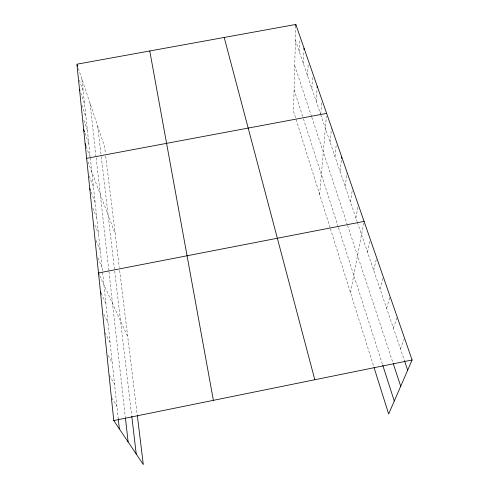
<?xml version="1.0" encoding="UTF-8"?>
<svg xmlns="http://www.w3.org/2000/svg" width="489" height="489" viewBox="0 0 489 489"><rect width="100%" height="100%" fill="white"/><g stroke="black" fill="none" stroke-linecap="round" stroke-linejoin="round"><path stroke-width="0.37" stroke-dasharray="2.44 1.83" d="M295.772 25.948L293.534 111.388L330.179 227.99M299.36 51.822L299.781 39.157M303.418 63.753L303.932 51.174M307.581 75.984L308.149 64.236M311.854 88.54L312.557 76.156M316.236 101.419L317.037 89.291M320.79 113.894L321.64 102.635M319.647 194.475L326.377 116.351M330.099 142.171L331.456 128.246M334.977 156.511L336.249 144.94M339.996 171.248L341.566 158.503M345.155 186.407L346.982 173.137M350.46 202.006L352.465 188.974M355.925 218.063L358.107 205.331M350.472 292.556L363.926 222.147M367.52 252.153L370.118 240.013M373.688 270.264L376.493 258.51M380.045 288.962L383.095 277.575M386.616 308.266L390.124 296.591M393.4 328.217L397.19 317M400.418 348.834L404.513 338.119M111.749 397.869L116.908 406.17M109.389 375.35L114.56 384.232M108.155 355.485L112.293 363.027M104.946 332.618L110.098 342.514M103.784 314.238L107.977 322.661M101.107 293.339L105.917 303.437M99.707 275.607L127.727 336.719M97.849 257.795L102.048 267.275M96.052 240.521L100.233 250.258M94.805 224.964L98.46 233.736M92.824 208.027L96.743 217.678M91.174 192.232L95.074 202.073M89.242 176.022L93.454 186.902M87.953 161.78L115.184 233.742M86.174 146.566L89.817 156.388M84.964 133.149L88.839 143.815M83.79 120.129L87.384 130.202M81.834 105.166L85.966 116.944M80.716 92.831L84.585 104.029M295.399 40.19L320.497 113.943M320.735 114.64L357.147 221.658M357.392 222.373L404.531 360.919M79.395 80.141L83.24 91.437M78.344 68.478L104.579 146.682L105.373 153.21M294.733 65.624L311.615 116.682M311.841 117.384L347.08 223.986M347.551 225.405L393.009 362.948M294.103 89.75L303.229 118.112M303.455 118.809L338.247 226.945M338.48 227.666L382.746 365.234M330.405 228.705L373.828 366.872M105.722 156.107L119.279 267.391M119.646 270.405L137.25 414.898M97.702 126.18L101.199 155.954M101.284 156.682L114.646 270.368M114.732 271.12L131.694 415.436M90.025 103.301L96.07 157.048M96.156 157.788L108.809 270.24M108.974 271.737L125.355 417.276M81.926 79.157L90.178 156.315M90.337 157.788L118.289 419.03"/><path stroke-width="0.73" d="M295.772 25.948L295.814 24.45L76.907 64.206L113.76 420.564L143.301 464.55L137.342 415.644M303.987 49.695L304.048 48.215M317.135 87.775L317.233 86.26M341.566 158.503L341.75 157.006M295.814 24.45L412.093 359.99L388.645 414.012L374.054 367.587M113.76 420.564L412.093 359.99M364.067 221.413L98.497 272.972L99.102 274.286M86.645 158.326L326.634 113.381M100.465 291.994L101.107 293.339M89.787 188.717L90.343 190.123M85.135 143.76L85.917 145.869M83.674 129.597L84.444 131.73M79.505 89.334L79.988 90.734M404.531 360.919L407.673 370.161M77.146 64.921L77.623 66.345M393.242 363.657L400.705 386.224M382.746 365.234L394.268 401.047M224.2 37.457L314.812 379.745M149.775 50.972L213.387 400.338M131.779 416.182L136.229 454.018M125.435 418.028L128.13 441.958M118.289 419.03L119.34 428.865"/></g></svg>
